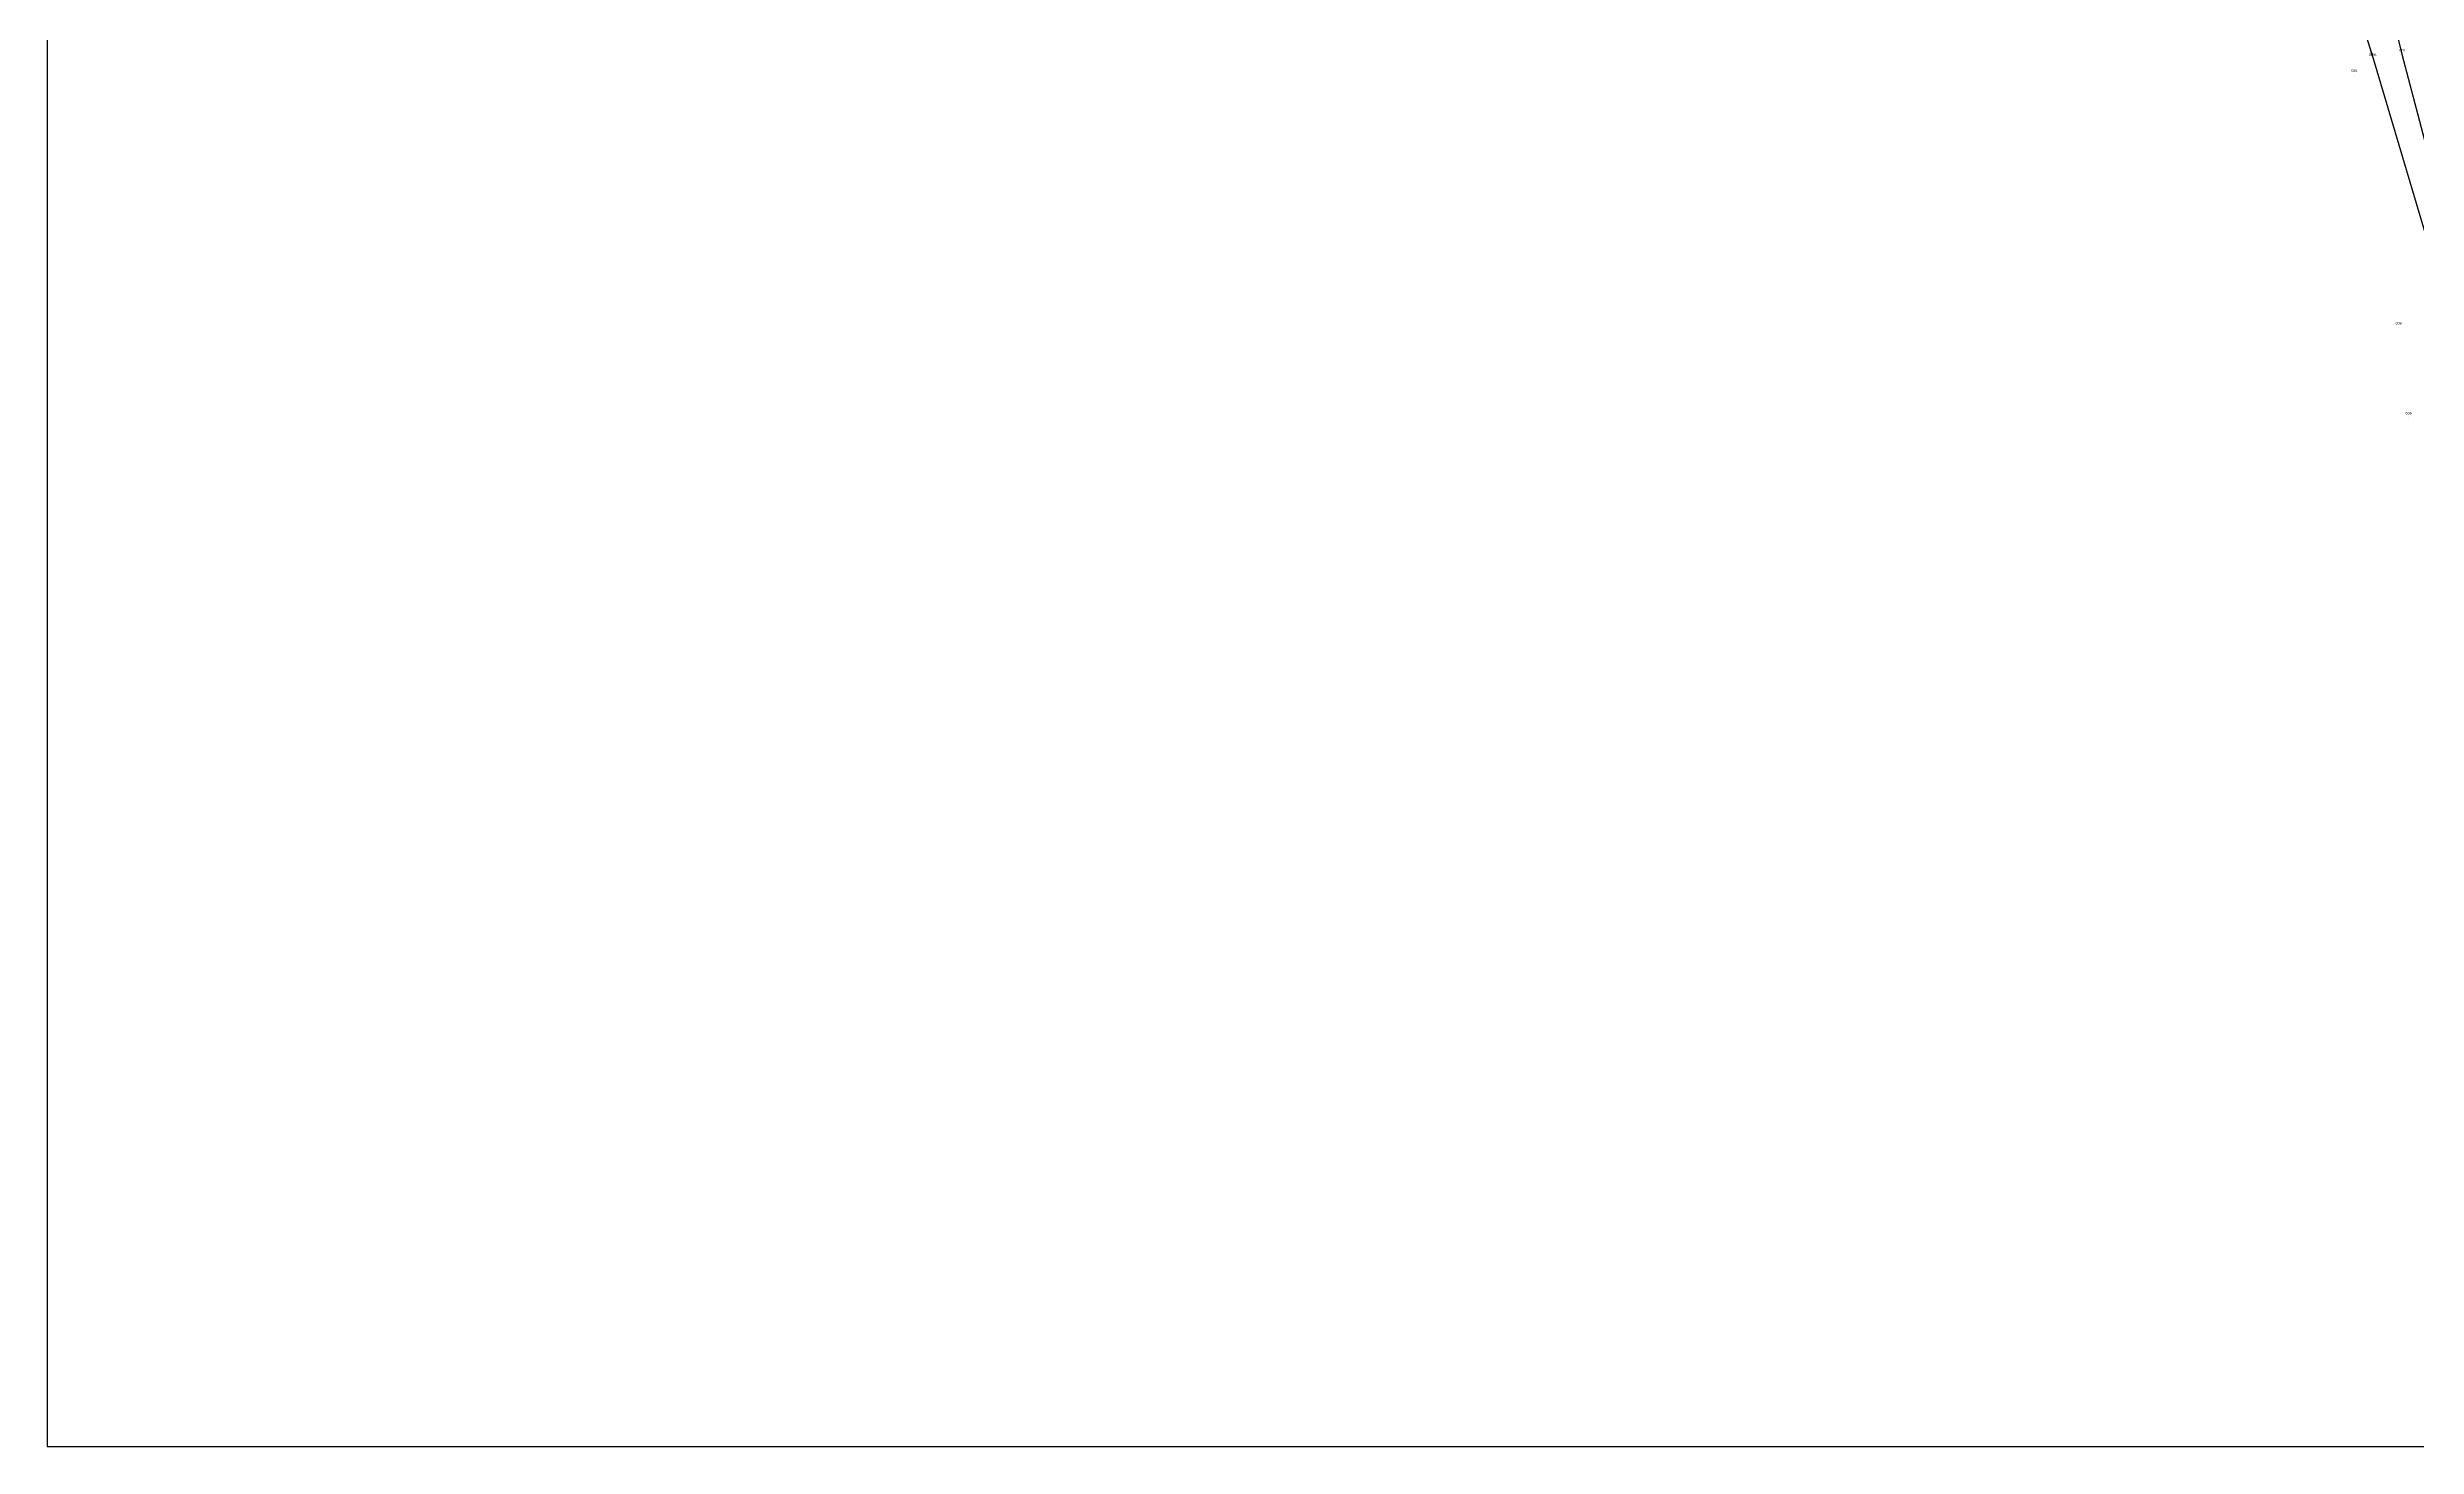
# Model space of a CAD drawing. Extents: x 543979 to 544300, y 1852451 to 1852854.
# Drawn here: x 543978.6 to 544139.5, y 1852450.5 to 1852545.5 of the extents above; entities that cross this region are included whole.
import ezdxf

# ---------------------------------------------------------------- set-up
doc = ezdxf.new("R2010")
doc.units = 0
for name, color, linetype in [('Level 2', 7, 'Continuous'), ('Level 4', 7, 'Continuous'), ('Level 5', 7, 'Continuous'), ('Level 7', 7, 'Continuous')]:
    doc.layers.add(name, color=color, linetype=linetype)

# ---------------------------------------------------------------- blocks, each defined once
blk = doc.blocks.new('POINT_DISPLAY')
blk.add_line((0, 0), (0, 0))

msp = doc.modelspace()

# ---------------------------------------------------------------- linework, layer by layer
at = {"layer": 'Level 5'}
msp.add_lwpolyline([(544086.99, 1852679.71), (544086.86, 1852673.26), (544085.33, 1852664.36), (544081.63, 1852654.68), (544076.72, 1852641.61), (544075.27, 1852631.52), (544078.36, 1852624.01), (544082.57, 1852619.12), (544089.44, 1852613.55), (544107.45, 1852605.68), (544112.08, 1852601.61), (544115.61, 1852598.15), (544119.35, 1852592.61), (544122.2, 1852586.15), (544127.72, 1852573.05), (544132.78, 1852556.67), (544136.52, 1852544.76), (544141.69, 1852527.41), (544143.53, 1852518.69), (544145.51, 1852505.92), (544147.4, 1852494.79), (544150.89, 1852486.19), (544150.12, 1852482.97), (544142.5, 1852480.3)], dxfattribs=at)
at = {"layer": 'Level 7'}
msp.add_lwpolyline([(543978.61, 1852450.54), (544299.75, 1852450.54), (544299.75, 1852854.29), (543978.61, 1852854.29)], close=True, dxfattribs=at)
msp.add_lwpolyline([(544014.76, 1852829.49), (544020.88, 1852827.88), (544040.31, 1852830.37), (544053.32, 1852819.86), (544063.95, 1852802.36), (544064.77, 1852786.01), (544068.02, 1852758.74), (544058.39, 1852727.96), (544062.5, 1852716.25), (544077.43, 1852701.78), (544095.15, 1852681.02), (544073.17, 1852629.92), (544090.54, 1852615.13), (544108.66, 1852607.09), (544129.14, 1852583.38), (544138.47, 1852545.04), (544145.36, 1852518.96), (544149.16, 1852495.27), (544154.09, 1852483.73), (544194.45, 1852482.57), (544232.18, 1852518.64)], dxfattribs=at)

# ---------------------------------------------------------------- block references
at = {"layer": 'Level 2', "xscale": 0.1, "yscale": 0.10000000000000002}
for p in [(544136.52, 1852544.76), (544138.47, 1852545.04), (544135.23, 1852543.63), (544138.25, 1852526.48), (544138.93, 1852520.38)]:
    msp.add_blockref('POINT_DISPLAY', p, dxfattribs=at)

# ---------------------------------------------------------------- texts
at = {"layer": 'Level 4'}
for s, p in [('cos', (544135.02, 1852543.85)), ('ddat', (544136.22, 1852544.94)), ('tim', (544138.31, 1852545.23)), ('cos', (544138.04, 1852526.7)), ('cos', (544138.72, 1852520.6))]:
    msp.add_text(s, height=0.2, dxfattribs=at).set_placement(p)

doc.saveas('drawing.dxf')
